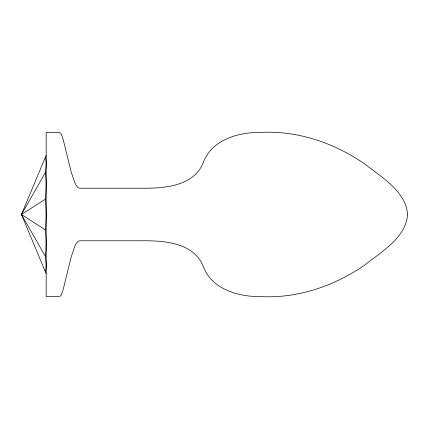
<?xml version="1.0" encoding="UTF-8"?>
<svg xmlns="http://www.w3.org/2000/svg" width="429" height="429" viewBox="0 0 429 429"><rect width="100%" height="100%" fill="white"/><g stroke="black" fill="none" stroke-linecap="round" stroke-linejoin="round"><path stroke-width="0.64" d="M46.123 155.378L21.45 214.5L46.123 273.622M45.345 172.689L21.45 214.5L45.345 256.311M45.345 199.195L21.45 214.5L45.345 229.805M45.345 157.379A55.368 10.023 -71.4 0 1 45.345 172.683A55.368 17.358 -79 0 1 45.345 199.195A55.389 20.05 -90 0 1 45.345 229.805A55.368 17.358 79 0 1 45.345 256.317A55.368 10.023 71.4 0 1 45.345 271.621M407.55 214.5C406.258 237.462 380.898 252.188 364.832 264.999C334.62 285.8 298.278 298.445 261.32 296.627C239.237 296.965 212.232 289.698 203.502 267.063C194.117 242.004 162.832 240.487 140.144 240.782L79.917 240.782L78.035 241.264L75.917 243.988L74.748 246.455L70.999 257.647L63.052 290.058L61.208 295.077L60.157 296.16L59.009 296.589L46.187 296.6L46.187 132.373L59.009 132.411L60.157 132.84L61.208 133.923L63.052 138.942L70.999 171.353L74.748 182.545L75.917 185.012L78.035 187.736L79.917 188.218L140.144 188.218C162.832 188.513 194.117 186.996 203.502 161.937C212.232 139.302 239.237 132.035 261.32 132.373C298.278 130.555 334.62 143.2 364.832 164.001C380.898 176.812 406.258 191.538 407.55 214.5"/></g></svg>
